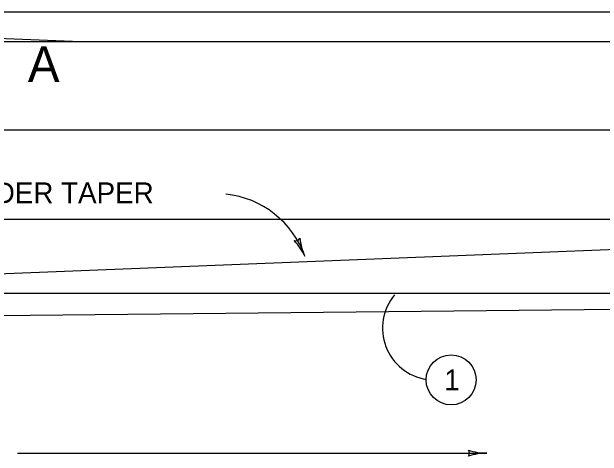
# Model space of a CAD drawing. Extents: x -617 to 43, y 30 to 431.
# Drawn here: x -368.6 to -288.8, y 243.3 to 303.4 of the extents above; entities that cross this region are included whole.
import ezdxf

# ---------------------------------------------------------------- set-up
doc = ezdxf.new("R2010")
doc.units = 0
for name, color, linetype in [('BR 2020 Reprint', 7, 'Continuous'), ('R_PL_ESH_PR', 7, 'Continuous'), ('R_PL_GRAILRT_PR', 7, 'Continuous'), ('R_PL_PCL_PR', 7, 'Continuous'), ('R_TS_DIM_PR', 7, 'Continuous'), ('R_TS_TS_PR', 7, 'Continuous'), ('RW 2024 Reprint', 7, 'Continuous')]:
    doc.layers.add(name, color=color, linetype=linetype)

msp = doc.modelspace()

# ---------------------------------------------------------------- linework, layer by layer
at = {"layer": 'BR 2020 Reprint'}
for p, q in [((-496.422, 299.355), (-82.356, 299.355)), ((-482.556, 275.355), (-82.356, 275.355))]:
    msp.add_line(p, q, dxfattribs=at)
at = {"layer": 'R_PL_ESH_PR'}
msp.add_line((-468.889, 261.321), (-268.889, 263.355), dxfattribs=at)
at = {"layer": 'R_PL_GRAILRT_PR'}
msp.add_line((-465.552, 265.355), (-273.323, 265.355), dxfattribs=at)
at = {"layer": 'R_PL_PCL_PR'}
msp.add_line((-124.607, 287.355), (-489.489, 287.355), dxfattribs=at)
at = {"layer": 'R_TS_DIM_PR'}
msp.add_line((-367.853, 243.722), (-304.388, 243.722), dxfattribs=at)
msp.add_circle((-309.224, 253.62), 3.382, dxfattribs=at)
for centre, radius, start, end in [((-341.036, 266.02), 12.775, 19.67683, 83.93213), ((-330.256, 273.043), 0.63, 253.43417, 335.55086), ((-336.164, 267.036), 7.875, 24.65957, 43.32835), ((-321.851, 273.607), 7.875, 186.00673, 204.65346), ((-336.164, 267.036), 7.875, 24.64734, 24.65957), ((-311.494, 260.611), 7.01, 140.14763, 261.40205), ((-307.362, 243.721), 0.625, 319.10871, 41.2254), ((-304.388, 251.54), 7.819, 251.33122, 270), ((-304.388, 235.903), 7.819, 90.00611, 108.65284), ((-304.388, 251.54), 7.819, 270, 270.01222)]:
    msp.add_arc(centre, radius, start, end, dxfattribs=at)
at = {"layer": 'RW 2024 Reprint'}
for p, q in [((-498.722, 303.355), (-82.356, 303.355)), ((-459.156, 303.321), (-359.289, 299.355)), ((-435.289, 265.355), (-185.29, 275.355))]:
    msp.add_line(p, q, dxfattribs=at)

# ---------------------------------------------------------------- texts
at = {"layer": 'R_TS_DIM_PR'}
for s, p in [('25:1 SHOULDER TAPER', (-392.232, 277.494)), ('1', (-310.148, 252.216))]:
    msp.add_text(s, height=2.808, dxfattribs=at).set_placement(p)
at = {"layer": 'R_TS_TS_PR'}
msp.add_text('A', height=4.8, dxfattribs=at).set_placement((-366.466, 293.888))

doc.saveas('drawing.dxf')
